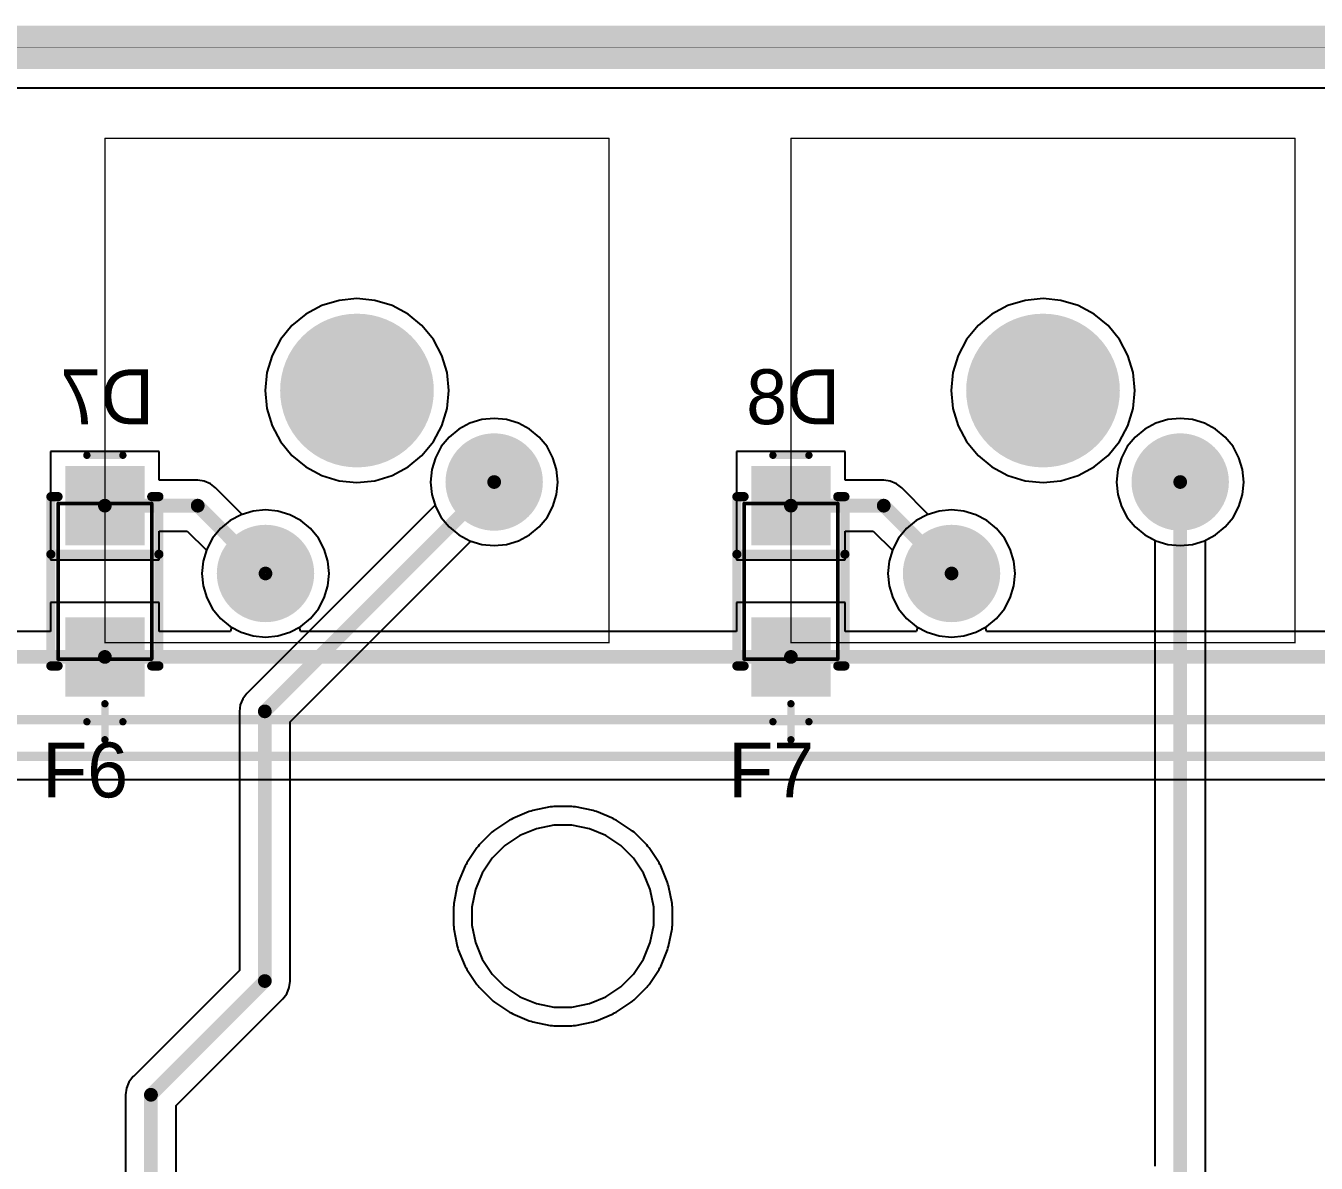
# Model space of a CAD drawing. Header units: millimetres. Extents: x 25 to 374, y 23 to 150.
# Drawn here: x 168.7 to 204.54, y 118.32 to 149.9 of the extents above; entities that cross this region are included whole.
import ezdxf

# ---------------------------------------------------------------- set-up
doc = ezdxf.new("R2010")
doc.units = ezdxf.units.MM
for name, color, linetype in [('BottomLayer', 5, 'Continuous'), ('BottomOverlay', 54, 'Continuous'), ('BottomPaste', 16, 'Continuous'), ('BottomSolder', 6, 'Continuous'), ('KeepOutLayer', 6, 'Continuous'), ('Mechanical1', 6, 'Continuous'), ('Mechanical13', 56, 'Continuous'), ('Mechanical15', 56, 'Continuous'), ('MultiLayer', 9, 'Continuous'), ('PadHoleLayer', 156, 'Continuous'), ('TopLayer', 1, 'Continuous'), ('TopOverlay', 2, 'Continuous'), ('TopSolder', 216, 'Continuous')]:
    doc.layers.add(name, color=color, linetype=linetype)

# ---------------------------------------------------------------- blocks, each defined once
blk = doc.blocks.new('SMA_DO_214AC__S1_B_35')
at = {"layer": 'BottomLayer'}
for points in [[(-1.1, -1), (-1.1, 1), (-3.1, -1), (-3.1, 1)], [(3.1, -1), (3.1, 1), (1.1, -1), (1.1, 1)]]:
    blk.add_solid(points, dxfattribs=at)
at = {"layer": 'BottomOverlay', "const_width": 0.254}
for points in [[(-2.35, 1.3), (-2.35, 1.5)], [(2.35, 1.5), (-2.35, 1.5)], [(-0.75, -1.5), (-0.75, 1.5)], [(2.35, 1.3), (2.35, 1.5)], [(-2.35, -1.5), (-2.35, -1.3)], [(2.35, -1.5), (-2.35, -1.5)], [(2.35, -1.5), (2.35, -1.3)]]:
    blk.add_lwpolyline(points, dxfattribs=at)
at = {"layer": 'BottomOverlay', "const_width": 0.127}
for points in [[(-2.414, 1.5, 1), (-2.287, 1.5, 1)], [(-2.414, 1.5, 1), (-2.287, 1.5, 1)], [(-0.814, 1.5, 1), (-0.687, 1.5, 1)], [(2.287, 1.5, 1), (2.414, 1.5, 1)], [(2.287, 1.5, 1), (2.414, 1.5, 1)], [(-2.414, 1.3, 1), (-2.287, 1.3, 1)], [(2.287, 1.3, 1), (2.414, 1.3, 1)], [(-2.414, -1.3, 1), (-2.287, -1.3, 1)], [(-2.414, -1.5, 1), (-2.287, -1.5, 1)], [(-2.414, -1.5, 1), (-2.287, -1.5, 1)], [(-0.814, -1.5, 1), (-0.687, -1.5, 1)], [(2.287, -1.3, 1), (2.414, -1.3, 1)], [(2.287, -1.5, 1), (2.414, -1.5, 1)], [(2.287, -1.5, 1), (2.414, -1.5, 1)]]:
    blk.add_lwpolyline(points, format="xyb", close=True, dxfattribs=at)
at = {"layer": 'BottomPaste'}
for points in [[(-1.1, -1), (-1.1, 1), (-3.1, -1), (-3.1, 1)], [(3.1, -1), (3.1, 1), (1.1, -1), (1.1, 1)]]:
    blk.add_solid(points, dxfattribs=at)
at = {"layer": 'BottomSolder'}
for points in [[(-0.998, -1.102), (-0.998, 1.102), (-3.202, -1.102), (-3.202, 1.102)], [(3.202, -1.102), (3.202, 1.102), (0.998, -1.102), (0.998, 1.102)]]:
    blk.add_solid(points, dxfattribs=at)
at = {"layer": 'Mechanical13', "const_width": 0.1}
for points in [[(2.16, 1.3), (-2.16, 1.3)], [(-2.16, -1.3), (-2.16, 1.3)], [(2.16, -1.3), (2.16, 1.3)], [(2.16, -1.3), (-2.16, -1.3)]]:
    blk.add_lwpolyline(points, dxfattribs=at)
at = {"layer": 'Mechanical13', "const_width": 0.05}
for points in [[(-2.185, 1.3, 1), (-2.135, 1.3, 1)], [(-2.185, 1.3, 1), (-2.135, 1.3, 1)], [(2.135, 1.3, 1), (2.185, 1.3, 1)], [(2.135, 1.3, 1), (2.185, 1.3, 1)], [(-2.185, -1.3, 1), (-2.135, -1.3, 1)], [(-2.185, -1.3, 1), (-2.135, -1.3, 1)], [(2.135, -1.3, 1), (2.185, -1.3, 1)], [(2.135, -1.3, 1), (2.185, -1.3, 1)]]:
    blk.add_lwpolyline(points, format="xyb", close=True, dxfattribs=at)
at = {"layer": 'Mechanical15', "const_width": 0.203}
for points in [[(-3.5, -0.5), (-3.5, 0.5)], [(3.9, -0.5), (3.9, 0.5)], [(4.4, 0), (3.4, 0)]]:
    blk.add_lwpolyline(points, dxfattribs=at)
at = {"layer": 'Mechanical15', "const_width": 0.102}
for points in [[(-3.551, 0.5, 1), (-3.449, 0.5, 1)], [(3.849, 0.5, 1), (3.951, 0.5, 1)], [(3.349, 0, 1), (3.451, 0, 1)], [(4.349, 0, 1), (4.451, 0, 1)], [(-3.551, -0.5, 1), (-3.449, -0.5, 1)], [(3.849, -0.5, 1), (3.951, -0.5, 1)]]:
    blk.add_lwpolyline(points, format="xyb", close=True, dxfattribs=at)
blk = doc.blocks.new('SMA_DO_214AC__S1_B_36')
at = {"layer": 'BottomLayer'}
for points in [[(-1.1, -1), (-1.1, 1), (-3.1, -1), (-3.1, 1)], [(3.1, -1), (3.1, 1), (1.1, -1), (1.1, 1)]]:
    blk.add_solid(points, dxfattribs=at)
at = {"layer": 'BottomOverlay', "const_width": 0.254}
for points in [[(-2.35, 1.3), (-2.35, 1.5)], [(2.35, 1.5), (-2.35, 1.5)], [(-0.75, -1.5), (-0.75, 1.5)], [(2.35, 1.3), (2.35, 1.5)], [(-2.35, -1.5), (-2.35, -1.3)], [(2.35, -1.5), (-2.35, -1.5)], [(2.35, -1.5), (2.35, -1.3)]]:
    blk.add_lwpolyline(points, dxfattribs=at)
at = {"layer": 'BottomOverlay', "const_width": 0.127}
for points in [[(-2.414, 1.5, 1), (-2.287, 1.5, 1)], [(-2.414, 1.5, 1), (-2.287, 1.5, 1)], [(-0.814, 1.5, 1), (-0.687, 1.5, 1)], [(2.287, 1.5, 1), (2.414, 1.5, 1)], [(2.287, 1.5, 1), (2.414, 1.5, 1)], [(-2.414, 1.3, 1), (-2.287, 1.3, 1)], [(2.287, 1.3, 1), (2.414, 1.3, 1)], [(-2.414, -1.3, 1), (-2.287, -1.3, 1)], [(-2.414, -1.5, 1), (-2.287, -1.5, 1)], [(-2.414, -1.5, 1), (-2.287, -1.5, 1)], [(-0.814, -1.5, 1), (-0.687, -1.5, 1)], [(2.287, -1.3, 1), (2.414, -1.3, 1)], [(2.287, -1.5, 1), (2.414, -1.5, 1)], [(2.287, -1.5, 1), (2.414, -1.5, 1)]]:
    blk.add_lwpolyline(points, format="xyb", close=True, dxfattribs=at)
at = {"layer": 'BottomPaste'}
for points in [[(-1.1, -1), (-1.1, 1), (-3.1, -1), (-3.1, 1)], [(3.1, -1), (3.1, 1), (1.1, -1), (1.1, 1)]]:
    blk.add_solid(points, dxfattribs=at)
at = {"layer": 'BottomSolder'}
for points in [[(-0.998, -1.102), (-0.998, 1.102), (-3.202, -1.102), (-3.202, 1.102)], [(3.202, -1.102), (3.202, 1.102), (0.998, -1.102), (0.998, 1.102)]]:
    blk.add_solid(points, dxfattribs=at)
at = {"layer": 'Mechanical13', "const_width": 0.1}
for points in [[(2.16, 1.3), (-2.16, 1.3)], [(-2.16, -1.3), (-2.16, 1.3)], [(2.16, -1.3), (2.16, 1.3)], [(2.16, -1.3), (-2.16, -1.3)]]:
    blk.add_lwpolyline(points, dxfattribs=at)
at = {"layer": 'Mechanical13', "const_width": 0.05}
for points in [[(-2.185, 1.3, 1), (-2.135, 1.3, 1)], [(-2.185, 1.3, 1), (-2.135, 1.3, 1)], [(2.135, 1.3, 1), (2.185, 1.3, 1)], [(2.135, 1.3, 1), (2.185, 1.3, 1)], [(-2.185, -1.3, 1), (-2.135, -1.3, 1)], [(-2.185, -1.3, 1), (-2.135, -1.3, 1)], [(2.135, -1.3, 1), (2.185, -1.3, 1)], [(2.135, -1.3, 1), (2.185, -1.3, 1)]]:
    blk.add_lwpolyline(points, format="xyb", close=True, dxfattribs=at)
at = {"layer": 'Mechanical15', "const_width": 0.203}
for points in [[(-3.5, -0.5), (-3.5, 0.5)], [(3.9, -0.5), (3.9, 0.5)], [(4.4, 0), (3.4, 0)]]:
    blk.add_lwpolyline(points, dxfattribs=at)
at = {"layer": 'Mechanical15', "const_width": 0.102}
for points in [[(-3.551, 0.5, 1), (-3.449, 0.5, 1)], [(3.849, 0.5, 1), (3.951, 0.5, 1)], [(3.349, 0, 1), (3.451, 0, 1)], [(4.349, 0, 1), (4.451, 0, 1)], [(-3.551, -0.5, 1), (-3.449, -0.5, 1)], [(3.849, -0.5, 1), (3.951, -0.5, 1)]]:
    blk.add_lwpolyline(points, format="xyb", close=True, dxfattribs=at)
blk = doc.blocks.new('MX_SW_3_127')
at = {"layer": 'BottomLayer'}
for points, const_width in [([(-1.016, 0, 1), (1.016, 0, 1)], 2.032), ([(3.185, -2.54, 1), (4.435, -2.54, 1)], 1.25), ([(-3.165, -5.08, 1), (-1.915, -5.08, 1)], 1.25)]:
    blk.add_lwpolyline(points, format="xyb", close=True, dxfattribs=dict(at, const_width=const_width))
at = {"layer": 'BottomSolder'}
for points, const_width in [([(-1.067, 0, 1), (1.067, 0, 1)], 2.134), ([(3.134, -2.54, 1), (4.486, -2.54, 1)], 1.352), ([(-3.216, -5.08, 1), (-1.864, -5.08, 1)], 1.352)]:
    blk.add_lwpolyline(points, format="xyb", close=True, dxfattribs=dict(at, const_width=const_width))
at = {"layer": 'Mechanical1', "const_width": 0.0381}
for points in [[(-7, -7), (-7, 7)], [(-7, 7), (7, 7)], [(7, -7), (7, 7)], [(-7, -7), (7, -7)]]:
    blk.add_lwpolyline(points, dxfattribs=at)
at = {"layer": 'Mechanical1', "const_width": 0.0191}
for points in [[(-7.01, 7, 1), (-6.99, 7, 1)], [(-7.01, 7, 1), (-6.99, 7, 1)], [(6.99, 7, 1), (7.01, 7, 1)], [(6.99, 7, 1), (7.01, 7, 1)], [(-7.01, -7, 1), (-6.99, -7, 1)], [(-7.01, -7, 1), (-6.99, -7, 1)], [(6.99, -7, 1), (7.01, -7, 1)], [(6.99, -7, 1), (7.01, -7, 1)]]:
    blk.add_lwpolyline(points, format="xyb", close=True, dxfattribs=at)
at = {"layer": 'MultiLayer'}
for points, const_width in [([(-1.016, 0, 1), (1.016, 0, 1)], 2.032), ([(3.185, -2.54, 1), (4.435, -2.54, 1)], 1.25), ([(-3.165, -5.08, 1), (-1.915, -5.08, 1)], 1.25)]:
    blk.add_lwpolyline(points, format="xyb", close=True, dxfattribs=dict(at, const_width=const_width))
at = {"layer": 'PadHoleLayer'}
for points, const_width in [([(-1.016, 0, 1), (1.016, 0, 1)], 2.032), ([(3.435, -2.54, 1), (4.185, -2.54, 1)], 0.75), ([(-2.915, -5.08, 1), (-2.165, -5.08, 1)], 0.75)]:
    blk.add_lwpolyline(points, format="xyb", close=True, dxfattribs=dict(at, const_width=const_width))
at = {"layer": 'TopLayer'}
for points, const_width in [([(-1.016, 0, 1), (1.016, 0, 1)], 2.032), ([(3.185, -2.54, 1), (4.435, -2.54, 1)], 1.25), ([(-3.165, -5.08, 1), (-1.915, -5.08, 1)], 1.25)]:
    blk.add_lwpolyline(points, format="xyb", close=True, dxfattribs=dict(at, const_width=const_width))
at = {"layer": 'TopSolder'}
for points, const_width in [([(-1.067, 0, 1), (1.067, 0, 1)], 2.134), ([(3.134, -2.54, 1), (4.486, -2.54, 1)], 1.352), ([(-3.216, -5.08, 1), (-1.864, -5.08, 1)], 1.352)]:
    blk.add_lwpolyline(points, format="xyb", close=True, dxfattribs=dict(at, const_width=const_width))
blk = doc.blocks.new('MX_SW_3_128')
at = {"layer": 'BottomLayer'}
for points, const_width in [([(-1.016, 0, 1), (1.016, 0, 1)], 2.032), ([(3.185, -2.54, 1), (4.435, -2.54, 1)], 1.25), ([(-3.165, -5.08, 1), (-1.915, -5.08, 1)], 1.25)]:
    blk.add_lwpolyline(points, format="xyb", close=True, dxfattribs=dict(at, const_width=const_width))
at = {"layer": 'BottomSolder'}
for points, const_width in [([(-1.067, 0, 1), (1.067, 0, 1)], 2.134), ([(3.134, -2.54, 1), (4.486, -2.54, 1)], 1.352), ([(-3.216, -5.08, 1), (-1.864, -5.08, 1)], 1.352)]:
    blk.add_lwpolyline(points, format="xyb", close=True, dxfattribs=dict(at, const_width=const_width))
at = {"layer": 'Mechanical1', "const_width": 0.0381}
for points in [[(-7, -7), (-7, 7)], [(-7, 7), (7, 7)], [(7, -7), (7, 7)], [(-7, -7), (7, -7)]]:
    blk.add_lwpolyline(points, dxfattribs=at)
at = {"layer": 'Mechanical1', "const_width": 0.0191}
for points in [[(-7.01, 7, 1), (-6.99, 7, 1)], [(-7.01, 7, 1), (-6.99, 7, 1)], [(6.99, 7, 1), (7.01, 7, 1)], [(6.99, 7, 1), (7.01, 7, 1)], [(-7.01, -7, 1), (-6.99, -7, 1)], [(-7.01, -7, 1), (-6.99, -7, 1)], [(6.99, -7, 1), (7.01, -7, 1)], [(6.99, -7, 1), (7.01, -7, 1)]]:
    blk.add_lwpolyline(points, format="xyb", close=True, dxfattribs=at)
at = {"layer": 'MultiLayer'}
for points, const_width in [([(-1.016, 0, 1), (1.016, 0, 1)], 2.032), ([(3.185, -2.54, 1), (4.435, -2.54, 1)], 1.25), ([(-3.165, -5.08, 1), (-1.915, -5.08, 1)], 1.25)]:
    blk.add_lwpolyline(points, format="xyb", close=True, dxfattribs=dict(at, const_width=const_width))
at = {"layer": 'PadHoleLayer'}
for points, const_width in [([(-1.016, 0, 1), (1.016, 0, 1)], 2.032), ([(3.435, -2.54, 1), (4.185, -2.54, 1)], 0.75), ([(-2.915, -5.08, 1), (-2.165, -5.08, 1)], 0.75)]:
    blk.add_lwpolyline(points, format="xyb", close=True, dxfattribs=dict(at, const_width=const_width))
at = {"layer": 'TopLayer'}
for points, const_width in [([(-1.016, 0, 1), (1.016, 0, 1)], 2.032), ([(3.185, -2.54, 1), (4.435, -2.54, 1)], 1.25), ([(-3.165, -5.08, 1), (-1.915, -5.08, 1)], 1.25)]:
    blk.add_lwpolyline(points, format="xyb", close=True, dxfattribs=dict(at, const_width=const_width))
at = {"layer": 'TopSolder'}
for points, const_width in [([(-1.067, 0, 1), (1.067, 0, 1)], 2.134), ([(3.134, -2.54, 1), (4.486, -2.54, 1)], 1.352), ([(-3.216, -5.08, 1), (-1.864, -5.08, 1)], 1.352)]:
    blk.add_lwpolyline(points, format="xyb", close=True, dxfattribs=dict(at, const_width=const_width))

msp = doc.modelspace()

# ---------------------------------------------------------------- linework, layer by layer
at = {"layer": 'BottomLayer'}
for p, q in [((26.613, 148.181), (372.04, 148.181)), ((177.401, 142.274), (176.922, 142.129)), ((177.899, 142.323), (177.401, 142.274)), ((178.397, 142.274), (177.899, 142.323)), ((178.876, 142.129), (178.397, 142.274)), ((196.451, 142.274), (195.972, 142.129)), ((196.949, 142.323), (196.451, 142.274)), ((197.447, 142.274), (196.949, 142.323)), ((197.926, 142.129), (197.447, 142.274)), ((176.922, 142.129), (176.481, 141.893)), ((179.317, 141.893), (178.876, 142.129)), ((195.972, 142.129), (195.531, 141.893)), ((198.367, 141.893), (197.926, 142.129)), ((176.094, 141.576), (175.777, 141.189)), ((176.481, 141.893), (176.094, 141.576)), ((179.704, 141.576), (179.317, 141.893)), ((180.021, 141.189), (179.704, 141.576)), ((195.144, 141.576), (194.827, 141.189)), ((195.531, 141.893), (195.144, 141.576)), ((198.754, 141.576), (198.367, 141.893)), ((199.071, 141.189), (198.754, 141.576)), ((175.777, 141.189), (175.541, 140.748)), ((180.257, 140.748), (180.021, 141.189)), ((194.827, 141.189), (194.591, 140.748)), ((199.307, 140.748), (199.071, 141.189)), ((175.541, 140.748), (175.396, 140.269)), ((180.402, 140.269), (180.257, 140.748)), ((194.591, 140.748), (194.446, 140.269)), ((199.452, 140.269), (199.307, 140.748)), ((175.396, 140.269), (175.347, 139.771)), ((180.451, 139.771), (180.402, 140.269)), ((194.446, 140.269), (194.397, 139.771)), ((199.501, 139.771), (199.452, 140.269)), ((175.347, 139.771), (175.396, 139.273)), ((180.402, 139.273), (180.451, 139.771)), ((194.397, 139.771), (194.446, 139.273)), ((199.452, 139.273), (199.501, 139.771)), ((175.396, 139.273), (175.541, 138.794)), ((180.257, 138.794), (180.402, 139.273)), ((194.446, 139.273), (194.591, 138.794)), ((199.307, 138.794), (199.452, 139.273)), ((175.541, 138.794), (175.777, 138.353)), ((180.021, 138.353), (180.257, 138.794)), ((180.728, 138.7), (180.46, 138.48)), ((181.033, 138.863), (180.728, 138.7)), ((181.364, 138.964), (181.033, 138.863)), ((181.709, 138.998), (181.364, 138.964)), ((182.054, 138.964), (181.709, 138.998)), ((182.385, 138.863), (182.054, 138.964)), ((182.69, 138.7), (182.385, 138.863)), ((182.958, 138.48), (182.69, 138.7)), ((194.591, 138.794), (194.827, 138.353)), ((199.071, 138.353), (199.307, 138.794)), ((199.778, 138.7), (199.51, 138.48)), ((200.083, 138.863), (199.778, 138.7)), ((200.414, 138.964), (200.083, 138.863)), ((200.759, 138.998), (200.414, 138.964)), ((201.104, 138.964), (200.759, 138.998)), ((201.435, 138.863), (201.104, 138.964)), ((201.74, 138.7), (201.435, 138.863)), ((202.008, 138.48), (201.74, 138.7)), ((175.777, 138.353), (176.094, 137.966)), ((179.704, 137.966), (180.021, 138.353)), ((180.46, 138.48), (180.24, 138.213)), ((183.178, 138.213), (182.958, 138.48)), ((194.827, 138.353), (195.144, 137.966)), ((198.754, 137.966), (199.071, 138.353)), ((199.51, 138.48), (199.29, 138.213)), ((202.228, 138.213), (202.008, 138.48)), ((172.407, 138.082), (169.391, 138.082)), ((169.391, 138.082), (169.391, 135.066)), ((172.407, 137.278), (172.407, 138.082)), ((176.094, 137.966), (176.481, 137.649)), ((179.317, 137.649), (179.704, 137.966)), ((180.24, 138.213), (180.077, 137.907)), ((183.341, 137.907), (183.178, 138.213)), ((191.457, 138.082), (188.441, 138.082)), ((188.441, 138.082), (188.441, 135.066)), ((191.457, 137.278), (191.457, 138.082)), ((195.144, 137.966), (195.531, 137.649)), ((198.367, 137.649), (198.754, 137.966)), ((199.29, 138.213), (199.127, 137.907)), ((202.391, 137.907), (202.228, 138.213)), ((176.481, 137.649), (176.922, 137.413)), ((178.876, 137.413), (179.317, 137.649)), ((180.077, 137.907), (179.976, 137.576)), ((183.442, 137.576), (183.341, 137.907)), ((195.531, 137.649), (195.972, 137.413)), ((197.926, 137.413), (198.367, 137.649)), ((199.127, 137.907), (199.026, 137.576)), ((202.492, 137.576), (202.391, 137.907)), ((173.477, 137.278), (172.407, 137.278)), ((173.659, 137.254), (173.477, 137.278)), ((173.829, 137.184), (173.659, 137.254)), ((176.922, 137.413), (177.401, 137.268)), ((177.401, 137.268), (177.899, 137.219)), ((177.899, 137.219), (178.397, 137.268)), ((178.397, 137.268), (178.876, 137.413)), ((179.976, 137.576), (179.943, 137.231)), ((183.476, 137.231), (183.442, 137.576)), ((192.527, 137.278), (191.457, 137.278)), ((192.709, 137.254), (192.527, 137.278)), ((192.879, 137.184), (192.709, 137.254)), ((195.972, 137.413), (196.451, 137.268)), ((196.451, 137.268), (196.949, 137.219)), ((196.949, 137.219), (197.447, 137.268)), ((197.447, 137.268), (197.926, 137.413)), ((199.026, 137.576), (198.993, 137.231)), ((202.526, 137.231), (202.492, 137.576)), ((173.975, 137.072), (173.829, 137.184)), ((174.714, 136.333), (173.975, 137.072)), ((179.943, 137.231), (179.976, 136.886)), ((179.976, 136.886), (180.077, 136.555)), ((183.341, 136.555), (183.442, 136.886)), ((183.442, 136.886), (183.476, 137.231)), ((193.025, 137.072), (192.879, 137.184)), ((193.764, 136.333), (193.025, 137.072)), ((198.993, 137.231), (199.026, 136.886)), ((199.026, 136.886), (199.127, 136.555)), ((202.391, 136.555), (202.492, 136.886)), ((202.492, 136.886), (202.526, 137.231)), ((180.077, 136.555), (180.24, 136.25)), ((183.178, 136.25), (183.341, 136.555)), ((199.127, 136.555), (199.29, 136.25)), ((202.228, 136.25), (202.391, 136.555)), ((175.014, 136.424), (174.714, 136.333)), ((175.359, 136.458), (175.014, 136.424)), ((175.704, 136.424), (175.359, 136.458)), ((176.035, 136.323), (175.704, 136.424)), ((176.34, 136.16), (176.035, 136.323)), ((180.24, 136.25), (180.46, 135.982)), ((182.958, 135.982), (183.178, 136.25)), ((194.064, 136.424), (193.764, 136.333)), ((194.409, 136.458), (194.064, 136.424)), ((194.754, 136.424), (194.409, 136.458)), ((195.085, 136.323), (194.754, 136.424)), ((195.39, 136.16), (195.085, 136.323)), ((199.29, 136.25), (199.51, 135.982)), ((202.008, 135.982), (202.228, 136.25)), ((172.407, 135.066), (172.407, 135.869)), ((172.407, 135.869), (173.185, 135.869)), ((173.185, 135.869), (173.718, 135.336)), ((176.608, 135.94), (176.34, 136.16)), ((176.828, 135.673), (176.608, 135.94)), ((180.46, 135.982), (180.728, 135.762)), ((182.69, 135.762), (182.958, 135.982)), ((191.457, 135.066), (191.457, 135.869)), ((191.457, 135.869), (192.235, 135.869)), ((192.235, 135.869), (192.768, 135.336)), ((195.658, 135.94), (195.39, 136.16)), ((195.878, 135.673), (195.658, 135.94)), ((199.51, 135.982), (199.778, 135.762)), ((201.74, 135.762), (202.008, 135.982)), ((176.991, 135.367), (176.828, 135.673)), ((180.728, 135.762), (181.033, 135.599)), ((181.033, 135.599), (181.364, 135.499)), ((181.364, 135.499), (181.709, 135.465)), ((181.709, 135.465), (182.054, 135.499)), ((182.054, 135.499), (182.385, 135.599)), ((182.385, 135.599), (182.69, 135.762)), ((196.041, 135.367), (195.878, 135.673)), ((199.778, 135.762), (200.083, 135.599)), ((200.083, 135.599), (200.414, 135.499)), ((200.414, 135.499), (200.759, 135.465)), ((200.759, 135.465), (201.104, 135.499)), ((201.104, 135.499), (201.435, 135.599)), ((201.435, 135.599), (201.74, 135.762)), ((173.718, 135.336), (173.626, 135.036)), ((177.092, 135.036), (176.991, 135.367)), ((192.768, 135.336), (192.676, 135.036)), ((196.142, 135.036), (196.041, 135.367)), ((169.391, 135.066), (172.407, 135.066)), ((173.626, 135.036), (173.593, 134.691)), ((177.126, 134.691), (177.092, 135.036)), ((188.441, 135.066), (191.457, 135.066)), ((192.676, 135.036), (192.643, 134.691)), ((196.176, 134.691), (196.142, 135.036)), ((173.593, 134.691), (173.626, 134.346)), ((177.092, 134.346), (177.126, 134.691)), ((192.643, 134.691), (192.676, 134.346)), ((196.142, 134.346), (196.176, 134.691)), ((173.626, 134.346), (173.727, 134.015)), ((173.727, 134.015), (173.89, 133.71)), ((176.828, 133.71), (176.991, 134.015)), ((176.991, 134.015), (177.092, 134.346)), ((192.676, 134.346), (192.777, 134.015)), ((192.777, 134.015), (192.94, 133.71)), ((195.878, 133.71), (196.041, 134.015)), ((196.041, 134.015), (196.142, 134.346)), ((172.407, 133.882), (169.391, 133.882)), ((169.391, 133.882), (169.391, 133.078)), ((172.407, 133.078), (172.407, 133.882)), ((173.89, 133.71), (174.11, 133.442)), ((176.608, 133.442), (176.828, 133.71)), ((191.457, 133.882), (188.441, 133.882)), ((188.441, 133.882), (188.441, 133.078)), ((191.457, 133.078), (191.457, 133.882)), ((192.94, 133.71), (193.16, 133.442)), ((195.658, 133.442), (195.878, 133.71)), ((174.11, 133.442), (174.378, 133.222)), ((176.34, 133.222), (176.608, 133.442)), ((193.16, 133.442), (193.428, 133.222)), ((195.39, 133.222), (195.658, 133.442)), ((169.391, 133.078), (157.284, 133.078)), ((174.386, 133.078), (172.407, 133.078)), ((174.378, 133.222), (174.417, 133.201)), ((174.417, 133.201), (174.386, 133.078)), ((176.301, 133.201), (176.34, 133.222)), ((176.332, 133.078), (176.301, 133.201)), ((188.441, 133.078), (176.332, 133.078)), ((193.436, 133.078), (191.457, 133.078)), ((193.428, 133.222), (193.467, 133.201)), ((193.467, 133.201), (193.436, 133.078)), ((195.351, 133.201), (195.39, 133.222)), ((195.382, 133.078), (195.351, 133.201)), ((207.491, 133.078), (195.382, 133.078)), ((55.08, 128.966), (330.06, 128.966)), ((182.683, 128.083), (182.223, 127.892)), ((182.733, 128.093), (182.683, 128.083)), ((182.78, 128.112), (182.733, 128.093)), ((183.268, 128.209), (182.78, 128.112)), ((183.319, 128.209), (183.268, 128.209)), ((183.369, 128.219), (183.319, 128.209)), ((183.866, 128.219), (183.369, 128.219)), ((183.916, 128.209), (183.866, 128.219)), ((183.967, 128.209), (183.916, 128.209)), ((184.455, 128.112), (183.967, 128.209)), ((184.502, 128.093), (184.455, 128.112)), ((184.552, 128.083), (184.502, 128.093)), ((185.012, 127.892), (184.552, 128.083)), ((181.72, 127.568), (181.684, 127.532)), ((182.134, 127.844), (181.72, 127.568)), ((182.181, 127.864), (182.134, 127.844)), ((182.223, 127.892), (182.181, 127.864)), ((185.054, 127.864), (185.012, 127.892)), ((185.101, 127.844), (185.054, 127.864)), ((185.515, 127.568), (185.101, 127.844)), ((185.551, 127.532), (185.515, 127.568)), ((181.642, 127.504), (181.29, 127.152)), ((181.684, 127.532), (181.642, 127.504)), ((185.593, 127.504), (185.551, 127.532)), ((185.945, 127.152), (185.593, 127.504)), ((181.226, 127.073), (180.949, 126.66)), ((181.262, 127.11), (181.226, 127.073)), ((181.29, 127.152), (181.262, 127.11)), ((185.973, 127.11), (185.945, 127.152)), ((186.009, 127.073), (185.973, 127.11)), ((186.286, 126.66), (186.009, 127.073)), ((180.901, 126.57), (180.711, 126.111)), ((180.93, 126.613), (180.901, 126.57)), ((180.949, 126.66), (180.93, 126.613)), ((186.305, 126.613), (186.286, 126.66)), ((186.334, 126.57), (186.305, 126.613)), ((186.524, 126.111), (186.334, 126.57)), ((180.682, 126.014), (180.585, 125.526)), ((180.701, 126.061), (180.682, 126.014)), ((180.711, 126.111), (180.701, 126.061)), ((186.534, 126.061), (186.524, 126.111)), ((186.553, 126.014), (186.534, 126.061)), ((186.651, 125.526), (186.553, 126.014)), ((180.585, 125.475), (180.575, 125.425)), ((180.575, 125.425), (180.575, 124.927)), ((180.585, 125.526), (180.585, 125.475)), ((186.651, 125.475), (186.651, 125.526)), ((186.66, 125.425), (186.651, 125.475)), ((186.66, 124.927), (186.66, 125.425)), ((180.575, 124.927), (180.585, 124.877)), ((180.585, 124.877), (180.585, 124.826)), ((180.585, 124.826), (180.682, 124.339)), ((186.553, 124.339), (186.651, 124.826)), ((186.651, 124.877), (186.66, 124.927)), ((186.651, 124.826), (186.651, 124.877)), ((180.682, 124.339), (180.701, 124.291)), ((186.534, 124.291), (186.553, 124.339)), ((180.701, 124.291), (180.711, 124.241)), ((180.711, 124.241), (180.901, 123.782)), ((186.334, 123.782), (186.524, 124.241)), ((186.524, 124.241), (186.534, 124.291)), ((180.901, 123.782), (180.93, 123.739)), ((180.93, 123.739), (180.949, 123.692)), ((180.949, 123.692), (181.226, 123.279)), ((186.009, 123.279), (186.286, 123.692)), ((186.286, 123.692), (186.305, 123.739)), ((186.305, 123.739), (186.334, 123.782)), ((181.226, 123.279), (181.262, 123.243)), ((185.973, 123.243), (186.009, 123.279)), ((181.262, 123.243), (181.29, 123.2)), ((181.29, 123.2), (181.642, 122.849)), ((185.593, 122.849), (185.945, 123.2)), ((185.945, 123.2), (185.973, 123.243)), ((181.642, 122.849), (181.684, 122.82)), ((181.684, 122.82), (181.72, 122.784)), ((181.72, 122.784), (182.134, 122.508)), ((185.101, 122.508), (185.515, 122.784)), ((185.515, 122.784), (185.551, 122.82)), ((185.551, 122.82), (185.593, 122.849)), ((182.134, 122.508), (182.181, 122.488)), ((182.181, 122.488), (182.223, 122.46)), ((182.223, 122.46), (182.683, 122.27)), ((182.683, 122.27), (182.733, 122.26)), ((182.733, 122.26), (182.78, 122.24)), ((182.78, 122.24), (183.268, 122.143)), ((183.967, 122.143), (184.455, 122.24)), ((184.455, 122.24), (184.502, 122.26)), ((184.502, 122.26), (184.552, 122.27)), ((184.552, 122.27), (185.012, 122.46)), ((185.012, 122.46), (185.054, 122.488)), ((185.054, 122.488), (185.101, 122.508)), ((183.268, 122.143), (183.319, 122.143)), ((183.319, 122.143), (183.369, 122.133)), ((183.369, 122.133), (183.866, 122.133)), ((183.866, 122.133), (183.916, 122.143)), ((183.916, 122.143), (183.967, 122.143))]:
    msp.add_line(p, q, dxfattribs=at)
for points, const_width in [([(170.899, 136.574), (173.477, 136.574)], 0.381), ([(173.477, 136.574), (175.359, 134.691)], 0.381), ([(189.949, 136.574), (192.527, 136.574)], 0.381), ([(192.527, 136.574), (194.409, 134.691)], 0.381), ([(151.846, 132.374), (170.899, 132.374)], 0.381), ([(170.899, 132.374), (189.949, 132.374)], 0.381), ([(189.949, 132.374), (208.999, 132.374)], 0.381), ([(55.207, 130.63), (287.514, 130.63)], 0.254), ([(55.08, 129.614), (330.676, 129.614)], 0.254)]:
    msp.add_lwpolyline(points, dxfattribs=dict(at, const_width=const_width))
at = {"layer": 'BottomLayer', "const_width": 0.191}
for points in [[(170.804, 136.574, 1), (170.994, 136.574, 1)], [(173.381, 136.574, 1), (173.572, 136.574, 1)], [(173.381, 136.574, 1), (173.572, 136.574, 1)], [(189.854, 136.574, 1), (190.044, 136.574, 1)], [(192.431, 136.574, 1), (192.622, 136.574, 1)], [(192.431, 136.574, 1), (192.622, 136.574, 1)], [(175.264, 134.691, 1), (175.454, 134.691, 1)], [(194.314, 134.691, 1), (194.504, 134.691, 1)], [(170.804, 132.374, 1), (170.994, 132.374, 1)], [(170.804, 132.374, 1), (170.994, 132.374, 1)], [(189.854, 132.374, 1), (190.044, 132.374, 1)], [(189.854, 132.374, 1), (190.044, 132.374, 1)]]:
    msp.add_lwpolyline(points, format="xyb", close=True, dxfattribs=at)
at = {"layer": 'KeepOutLayer', "const_width": 1.2}
msp.add_lwpolyline([(25.495, 149.299), (373.158, 149.299)], dxfattribs=at)
at = {"layer": 'Mechanical1', "const_width": 0.0127}
for points in [[(25.495, 149.305), (373.158, 149.305)], [(170.895, 146.78), (184.894, 146.78)], [(170.895, 132.781), (170.895, 146.78)], [(184.894, 132.781), (184.894, 146.78)], [(189.945, 146.78), (203.944, 146.78)], [(189.945, 132.781), (189.945, 146.78)], [(203.944, 132.781), (203.944, 146.78)], [(170.895, 132.781), (184.894, 132.781)], [(189.945, 132.781), (203.944, 132.781)]]:
    msp.add_lwpolyline(points, dxfattribs=at)
at = {"layer": 'Mechanical1', "const_width": 0.00635}
for points in [[(170.892, 146.78, 1), (170.898, 146.78, 1)], [(170.892, 146.78, 1), (170.898, 146.78, 1)], [(184.891, 146.78, 1), (184.897, 146.78, 1)], [(184.891, 146.78, 1), (184.897, 146.78, 1)], [(189.942, 146.78, 1), (189.948, 146.78, 1)], [(189.942, 146.78, 1), (189.948, 146.78, 1)], [(203.941, 146.78, 1), (203.947, 146.78, 1)], [(203.941, 146.78, 1), (203.947, 146.78, 1)], [(170.892, 132.781, 1), (170.898, 132.781, 1)], [(170.892, 132.781, 1), (170.898, 132.781, 1)], [(184.891, 132.781, 1), (184.897, 132.781, 1)], [(184.891, 132.781, 1), (184.897, 132.781, 1)], [(189.942, 132.781, 1), (189.948, 132.781, 1)], [(189.942, 132.781, 1), (189.948, 132.781, 1)], [(203.941, 132.781, 1), (203.947, 132.781, 1)], [(203.941, 132.781, 1), (203.947, 132.781, 1)]]:
    msp.add_lwpolyline(points, format="xyb", close=True, dxfattribs=at)
at = {"layer": 'MultiLayer'}
for p, q in [((182.881, 127.604), (182.421, 127.414)), ((183.369, 127.701), (182.881, 127.604)), ((183.618, 127.701), (183.369, 127.701)), ((183.866, 127.701), (183.618, 127.701)), ((184.354, 127.604), (183.866, 127.701)), ((184.814, 127.414), (184.354, 127.604)), ((182.421, 127.414), (182.008, 127.137)), ((185.227, 127.137), (184.814, 127.414)), ((182.008, 127.137), (181.656, 126.786)), ((185.579, 126.786), (185.227, 127.137)), ((181.656, 126.786), (181.38, 126.372)), ((185.855, 126.372), (185.579, 126.786)), ((181.38, 126.372), (181.19, 125.913)), ((186.045, 125.913), (185.855, 126.372)), ((181.19, 125.913), (181.093, 125.425)), ((186.143, 125.425), (186.045, 125.913)), ((181.093, 125.425), (181.093, 125.176)), ((186.143, 125.176), (186.143, 125.425)), ((181.093, 125.176), (181.093, 125.176)), ((181.093, 125.176), (181.093, 124.927)), ((186.143, 124.927), (186.143, 125.176)), ((181.093, 124.927), (181.19, 124.44)), ((186.045, 124.44), (186.143, 124.927)), ((181.19, 124.44), (181.38, 123.98)), ((185.855, 123.98), (186.045, 124.44)), ((181.38, 123.98), (181.656, 123.567)), ((185.579, 123.567), (185.855, 123.98)), ((181.656, 123.567), (182.008, 123.215)), ((185.227, 123.215), (185.579, 123.567)), ((182.008, 123.215), (182.421, 122.938)), ((182.421, 122.938), (182.881, 122.748)), ((184.354, 122.748), (184.814, 122.938)), ((184.814, 122.938), (185.227, 123.215)), ((182.881, 122.748), (183.369, 122.651)), ((183.369, 122.651), (183.618, 122.651)), ((183.618, 122.651), (183.866, 122.651)), ((183.866, 122.651), (184.354, 122.748))]:
    msp.add_line(p, q, dxfattribs=at)
at = {"layer": 'TopLayer'}
for p, q in [((26.613, 148.181), (372.04, 148.181)), ((177.401, 142.274), (176.922, 142.129)), ((177.899, 142.323), (177.401, 142.274)), ((178.397, 142.274), (177.899, 142.323)), ((178.876, 142.129), (178.397, 142.274)), ((196.451, 142.274), (195.972, 142.129)), ((196.949, 142.323), (196.451, 142.274)), ((197.447, 142.274), (196.949, 142.323)), ((197.926, 142.129), (197.447, 142.274)), ((176.922, 142.129), (176.481, 141.893)), ((179.317, 141.893), (178.876, 142.129)), ((195.972, 142.129), (195.531, 141.893)), ((198.367, 141.893), (197.926, 142.129)), ((176.094, 141.576), (175.777, 141.189)), ((176.481, 141.893), (176.094, 141.576)), ((179.704, 141.576), (179.317, 141.893)), ((180.021, 141.189), (179.704, 141.576)), ((195.144, 141.576), (194.827, 141.189)), ((195.531, 141.893), (195.144, 141.576)), ((198.754, 141.576), (198.367, 141.893)), ((199.071, 141.189), (198.754, 141.576)), ((175.777, 141.189), (175.541, 140.748)), ((180.257, 140.748), (180.021, 141.189)), ((194.827, 141.189), (194.591, 140.748)), ((199.307, 140.748), (199.071, 141.189)), ((175.541, 140.748), (175.396, 140.269)), ((180.402, 140.269), (180.257, 140.748)), ((194.591, 140.748), (194.446, 140.269)), ((199.452, 140.269), (199.307, 140.748)), ((175.396, 140.269), (175.347, 139.771)), ((180.451, 139.771), (180.402, 140.269)), ((194.446, 140.269), (194.397, 139.771)), ((199.501, 139.771), (199.452, 140.269)), ((175.347, 139.771), (175.396, 139.273)), ((180.402, 139.273), (180.451, 139.771)), ((194.397, 139.771), (194.446, 139.273)), ((199.452, 139.273), (199.501, 139.771)), ((175.396, 139.273), (175.541, 138.794)), ((180.257, 138.794), (180.402, 139.273)), ((194.446, 139.273), (194.591, 138.794)), ((199.307, 138.794), (199.452, 139.273)), ((175.541, 138.794), (175.777, 138.353)), ((180.021, 138.353), (180.257, 138.794)), ((180.728, 138.7), (180.46, 138.48)), ((181.033, 138.863), (180.728, 138.7)), ((181.364, 138.964), (181.033, 138.863)), ((181.709, 138.998), (181.364, 138.964)), ((182.054, 138.964), (181.709, 138.998)), ((182.385, 138.863), (182.054, 138.964)), ((182.69, 138.7), (182.385, 138.863)), ((182.958, 138.48), (182.69, 138.7)), ((194.591, 138.794), (194.827, 138.353)), ((199.071, 138.353), (199.307, 138.794)), ((199.778, 138.7), (199.51, 138.48)), ((200.083, 138.863), (199.778, 138.7)), ((200.414, 138.964), (200.083, 138.863)), ((200.759, 138.998), (200.414, 138.964)), ((201.104, 138.964), (200.759, 138.998)), ((201.435, 138.863), (201.104, 138.964)), ((201.74, 138.7), (201.435, 138.863)), ((202.008, 138.48), (201.74, 138.7)), ((175.777, 138.353), (176.094, 137.966)), ((179.704, 137.966), (180.021, 138.353)), ((180.46, 138.48), (180.24, 138.213)), ((183.178, 138.213), (182.958, 138.48)), ((194.827, 138.353), (195.144, 137.966)), ((198.754, 137.966), (199.071, 138.353)), ((199.51, 138.48), (199.29, 138.213)), ((202.228, 138.213), (202.008, 138.48)), ((176.094, 137.966), (176.481, 137.649)), ((179.317, 137.649), (179.704, 137.966)), ((180.24, 138.213), (180.077, 137.907)), ((183.341, 137.907), (183.178, 138.213)), ((195.144, 137.966), (195.531, 137.649)), ((198.367, 137.649), (198.754, 137.966)), ((199.29, 138.213), (199.127, 137.907)), ((202.391, 137.907), (202.228, 138.213)), ((176.481, 137.649), (176.922, 137.413)), ((178.876, 137.413), (179.317, 137.649)), ((180.077, 137.907), (179.976, 137.576)), ((183.442, 137.576), (183.341, 137.907)), ((195.531, 137.649), (195.972, 137.413)), ((197.926, 137.413), (198.367, 137.649)), ((199.127, 137.907), (199.026, 137.576)), ((202.492, 137.576), (202.391, 137.907)), ((176.922, 137.413), (177.401, 137.268)), ((177.401, 137.268), (177.899, 137.219)), ((177.899, 137.219), (178.397, 137.268)), ((178.397, 137.268), (178.876, 137.413)), ((179.976, 137.576), (179.943, 137.231)), ((183.476, 137.231), (183.442, 137.576)), ((195.972, 137.413), (196.451, 137.268)), ((196.451, 137.268), (196.949, 137.219)), ((196.949, 137.219), (197.447, 137.268)), ((197.447, 137.268), (197.926, 137.413)), ((199.026, 137.576), (198.993, 137.231)), ((202.526, 137.231), (202.492, 137.576)), ((179.943, 137.231), (179.976, 136.886)), ((179.976, 136.886), (180.068, 136.586)), ((183.341, 136.555), (183.442, 136.886)), ((183.442, 136.886), (183.476, 137.231)), ((198.993, 137.231), (199.026, 136.886)), ((199.026, 136.886), (199.127, 136.555)), ((202.391, 136.555), (202.492, 136.886)), ((202.492, 136.886), (202.526, 137.231)), ((180.068, 136.586), (174.842, 131.36)), ((183.178, 136.25), (183.341, 136.555)), ((199.127, 136.555), (199.29, 136.25)), ((202.228, 136.25), (202.391, 136.555)), ((174.683, 136.323), (174.378, 136.16)), ((175.014, 136.424), (174.683, 136.323)), ((175.359, 136.458), (175.014, 136.424)), ((175.704, 136.424), (175.359, 136.458)), ((176.035, 136.323), (175.704, 136.424)), ((176.34, 136.16), (176.035, 136.323)), ((182.958, 135.982), (183.178, 136.25)), ((193.733, 136.323), (193.428, 136.16)), ((194.064, 136.424), (193.733, 136.323)), ((194.409, 136.458), (194.064, 136.424)), ((194.754, 136.424), (194.409, 136.458)), ((195.085, 136.323), (194.754, 136.424)), ((195.39, 136.16), (195.085, 136.323)), ((199.29, 136.25), (199.51, 135.982)), ((202.008, 135.982), (202.228, 136.25)), ((174.11, 135.94), (173.89, 135.673)), ((174.378, 136.16), (174.11, 135.94)), ((176.608, 135.94), (176.34, 136.16)), ((176.828, 135.673), (176.608, 135.94)), ((182.69, 135.762), (182.958, 135.982)), ((193.16, 135.94), (192.94, 135.673)), ((193.428, 136.16), (193.16, 135.94)), ((195.658, 135.94), (195.39, 136.16)), ((195.878, 135.673), (195.658, 135.94)), ((199.51, 135.982), (199.778, 135.762)), ((201.74, 135.762), (202.008, 135.982)), ((173.89, 135.673), (173.727, 135.367)), ((176.044, 130.57), (181.064, 135.59)), ((176.991, 135.367), (176.828, 135.673)), ((181.064, 135.59), (181.364, 135.499)), ((181.364, 135.499), (181.709, 135.465)), ((181.709, 135.465), (182.054, 135.499)), ((182.054, 135.499), (182.385, 135.599)), ((182.385, 135.599), (182.69, 135.762)), ((192.94, 135.673), (192.777, 135.367)), ((196.041, 135.367), (195.878, 135.673)), ((199.778, 135.762), (200.055, 135.614)), ((200.055, 135.614), (200.055, 118.232)), ((201.464, 135.614), (201.74, 135.762)), ((201.464, 117.94), (201.464, 135.614)), ((173.727, 135.367), (173.626, 135.036)), ((177.092, 135.036), (176.991, 135.367)), ((192.777, 135.367), (192.676, 135.036)), ((196.142, 135.036), (196.041, 135.367)), ((173.626, 135.036), (173.593, 134.691)), ((177.126, 134.691), (177.092, 135.036)), ((192.676, 135.036), (192.643, 134.691)), ((196.176, 134.691), (196.142, 135.036)), ((173.593, 134.691), (173.626, 134.346)), ((177.092, 134.346), (177.126, 134.691)), ((192.643, 134.691), (192.676, 134.346)), ((196.142, 134.346), (196.176, 134.691)), ((173.626, 134.346), (173.727, 134.015)), ((173.727, 134.015), (173.89, 133.71)), ((176.828, 133.71), (176.991, 134.015)), ((176.991, 134.015), (177.092, 134.346)), ((192.676, 134.346), (192.777, 134.015)), ((192.777, 134.015), (192.94, 133.71)), ((195.878, 133.71), (196.041, 134.015)), ((196.041, 134.015), (196.142, 134.346)), ((173.89, 133.71), (174.11, 133.442)), ((176.608, 133.442), (176.828, 133.71)), ((192.94, 133.71), (193.16, 133.442)), ((195.658, 133.442), (195.878, 133.71)), ((174.11, 133.442), (174.378, 133.222)), ((176.34, 133.222), (176.608, 133.442)), ((193.16, 133.442), (193.428, 133.222)), ((195.39, 133.222), (195.658, 133.442)), ((174.378, 133.222), (174.683, 133.059)), ((174.683, 133.059), (175.014, 132.959)), ((175.014, 132.959), (175.359, 132.925)), ((175.359, 132.925), (175.704, 132.959)), ((175.704, 132.959), (176.035, 133.059)), ((176.035, 133.059), (176.34, 133.222)), ((193.428, 133.222), (193.733, 133.059)), ((193.733, 133.059), (194.064, 132.959)), ((194.064, 132.959), (194.409, 132.925)), ((194.409, 132.925), (194.754, 132.959)), ((194.754, 132.959), (195.085, 133.059)), ((195.085, 133.059), (195.39, 133.222)), ((174.73, 131.214), (174.659, 131.044)), ((174.842, 131.36), (174.73, 131.214)), ((174.659, 131.044), (174.635, 130.862)), ((174.635, 130.862), (174.635, 123.667)), ((176.044, 123.375), (176.044, 130.57)), ((182.683, 128.083), (182.223, 127.892)), ((182.733, 128.093), (182.683, 128.083)), ((182.78, 128.112), (182.733, 128.093)), ((183.268, 128.209), (182.78, 128.112)), ((183.319, 128.209), (183.268, 128.209)), ((183.369, 128.219), (183.319, 128.209)), ((183.866, 128.219), (183.369, 128.219)), ((183.916, 128.209), (183.866, 128.219)), ((183.967, 128.209), (183.916, 128.209)), ((184.455, 128.112), (183.967, 128.209)), ((184.502, 128.093), (184.455, 128.112)), ((184.552, 128.083), (184.502, 128.093)), ((185.012, 127.892), (184.552, 128.083)), ((181.72, 127.568), (181.684, 127.532)), ((182.134, 127.844), (181.72, 127.568)), ((182.181, 127.864), (182.134, 127.844)), ((182.223, 127.892), (182.181, 127.864)), ((185.054, 127.864), (185.012, 127.892)), ((185.101, 127.844), (185.054, 127.864)), ((185.515, 127.568), (185.101, 127.844)), ((185.551, 127.532), (185.515, 127.568)), ((181.642, 127.504), (181.29, 127.152)), ((181.684, 127.532), (181.642, 127.504)), ((185.593, 127.504), (185.551, 127.532)), ((185.945, 127.152), (185.593, 127.504)), ((181.226, 127.073), (180.949, 126.66)), ((181.262, 127.11), (181.226, 127.073)), ((181.29, 127.152), (181.262, 127.11)), ((185.973, 127.11), (185.945, 127.152)), ((186.009, 127.073), (185.973, 127.11)), ((186.286, 126.66), (186.009, 127.073)), ((180.901, 126.57), (180.711, 126.111)), ((180.93, 126.613), (180.901, 126.57)), ((180.949, 126.66), (180.93, 126.613)), ((186.305, 126.613), (186.286, 126.66)), ((186.334, 126.57), (186.305, 126.613)), ((186.524, 126.111), (186.334, 126.57)), ((180.682, 126.014), (180.585, 125.526)), ((180.701, 126.061), (180.682, 126.014)), ((180.711, 126.111), (180.701, 126.061)), ((186.534, 126.061), (186.524, 126.111)), ((186.553, 126.014), (186.534, 126.061)), ((186.651, 125.526), (186.553, 126.014)), ((180.585, 125.475), (180.575, 125.425)), ((180.575, 125.425), (180.575, 124.927)), ((180.585, 125.526), (180.585, 125.475)), ((186.651, 125.475), (186.651, 125.526)), ((186.66, 125.425), (186.651, 125.475)), ((186.66, 124.927), (186.66, 125.425)), ((180.575, 124.927), (180.585, 124.877)), ((180.585, 124.877), (180.585, 124.826)), ((180.585, 124.826), (180.682, 124.339)), ((186.553, 124.339), (186.651, 124.826)), ((186.651, 124.877), (186.66, 124.927)), ((186.651, 124.826), (186.651, 124.877)), ((180.682, 124.339), (180.701, 124.291)), ((186.534, 124.291), (186.553, 124.339)), ((180.701, 124.291), (180.711, 124.241)), ((180.711, 124.241), (180.901, 123.782)), ((186.334, 123.782), (186.524, 124.241)), ((186.524, 124.241), (186.534, 124.291)), ((174.635, 123.667), (171.694, 120.726)), ((180.901, 123.782), (180.93, 123.739)), ((180.93, 123.739), (180.949, 123.692)), ((180.949, 123.692), (181.226, 123.279)), ((186.009, 123.279), (186.286, 123.692)), ((186.286, 123.692), (186.305, 123.739)), ((186.305, 123.739), (186.334, 123.782)), ((176.02, 123.193), (176.044, 123.375)), ((181.226, 123.279), (181.262, 123.243)), ((185.973, 123.243), (186.009, 123.279)), ((175.838, 122.877), (175.95, 123.023)), ((175.95, 123.023), (176.02, 123.193)), ((181.262, 123.243), (181.29, 123.2)), ((181.29, 123.2), (181.642, 122.849)), ((185.593, 122.849), (185.945, 123.2)), ((185.945, 123.2), (185.973, 123.243)), ((172.881, 119.92), (175.838, 122.877)), ((181.642, 122.849), (181.684, 122.82)), ((181.684, 122.82), (181.72, 122.784)), ((181.72, 122.784), (182.134, 122.508)), ((185.101, 122.508), (185.515, 122.784)), ((185.515, 122.784), (185.551, 122.82)), ((185.551, 122.82), (185.593, 122.849)), ((182.134, 122.508), (182.181, 122.488)), ((182.181, 122.488), (182.223, 122.46)), ((182.223, 122.46), (182.683, 122.27)), ((182.683, 122.27), (182.733, 122.26)), ((182.733, 122.26), (182.78, 122.24)), ((182.78, 122.24), (183.268, 122.143)), ((183.967, 122.143), (184.455, 122.24)), ((184.455, 122.24), (184.502, 122.26)), ((184.502, 122.26), (184.552, 122.27)), ((184.552, 122.27), (185.012, 122.46)), ((185.012, 122.46), (185.054, 122.488)), ((185.054, 122.488), (185.101, 122.508)), ((183.268, 122.143), (183.319, 122.143)), ((183.319, 122.143), (183.369, 122.133)), ((183.369, 122.133), (183.866, 122.133)), ((183.866, 122.133), (183.916, 122.143)), ((183.916, 122.143), (183.967, 122.143)), ((171.496, 120.398), (171.472, 120.216)), ((171.566, 120.568), (171.496, 120.398)), ((171.678, 120.714), (171.566, 120.568)), ((171.694, 120.726), (171.678, 120.714)), ((171.472, 120.216), (171.472, 110.296)), ((172.881, 110.296), (172.881, 119.92))]:
    msp.add_line(p, q, dxfattribs=at)
at = {"layer": 'TopLayer', "const_width": 0.381}
for points in [[(175.34, 130.862), (181.709, 137.231)], [(200.759, 117.94), (200.759, 137.231)], [(175.34, 123.375), (175.34, 130.862)], [(172.18, 120.216), (175.34, 123.375)], [(172.176, 108.679), (172.176, 120.216)]]:
    msp.add_lwpolyline(points, dxfattribs=at)
at = {"layer": 'TopLayer', "const_width": 0.191}
for points in [[(181.614, 137.231, 1), (181.804, 137.231, 1)], [(200.664, 137.231, 1), (200.854, 137.231, 1)], [(175.245, 130.862, 1), (175.435, 130.862, 1)], [(175.245, 130.862, 1), (175.435, 130.862, 1)], [(175.245, 123.375, 1), (175.435, 123.375, 1)], [(175.245, 123.375, 1), (175.435, 123.375, 1)], [(172.081, 120.216, 1), (172.272, 120.216, 1)], [(172.085, 120.216, 1), (172.275, 120.216, 1)]]:
    msp.add_lwpolyline(points, format="xyb", close=True, dxfattribs=at)

# ---------------------------------------------------------------- block references
for name, p in [('MX_SW_3_127', (177.899, 139.771)), ('MX_SW_3_128', (196.949, 139.771))]:
    msp.add_blockref(name, p)
at = {"rotation": 270}
for name, p in [('SMA_DO_214AC__S1_B_35', (170.899, 134.474)), ('SMA_DO_214AC__S1_B_36', (189.949, 134.474))]:
    msp.add_blockref(name, p, dxfattribs=at)

# ---------------------------------------------------------------- texts
at = {"layer": 'BottomOverlay', "text_generation_flag": 2}
for s, p in [('D7', (172.263, 138.836)), ('D8', (191.313, 138.836))]:
    msp.add_text(s, height=1.524, dxfattribs=at).set_placement(p)
at = {"layer": 'TopOverlay'}
for s, p in [('F6', (169.164, 128.473)), ('F7', (188.214, 128.473))]:
    msp.add_text(s, height=1.524, dxfattribs=at).set_placement(p)

doc.saveas('drawing.dxf')
